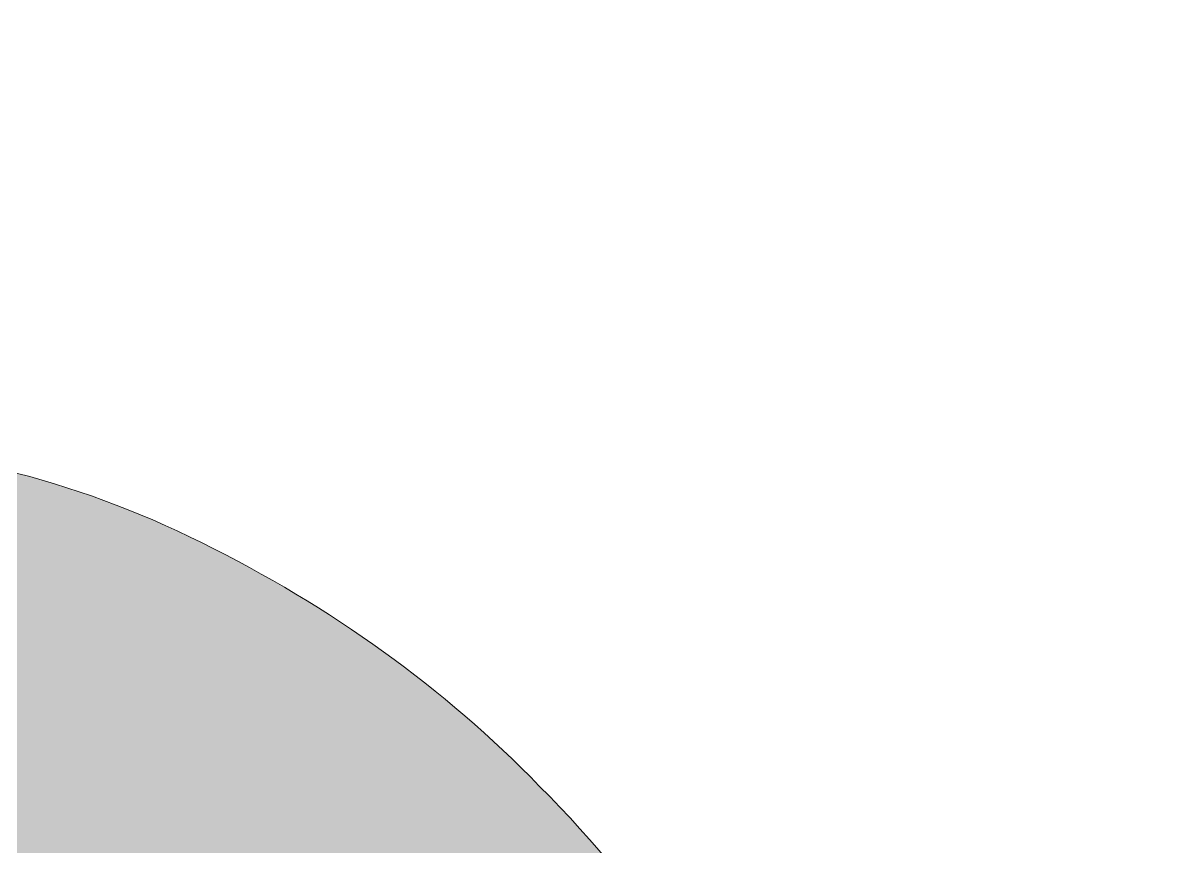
# Model space of a CAD drawing. Header units: millimetres. Extents: x 27 to 196, y -118 to -21.
# Drawn here: x 163.5 to 195.81, y -44.16 to -21.11 of the extents above; entities that cross this region are included whole.
import ezdxf

# ---------------------------------------------------------------- set-up
doc = ezdxf.new("R2010")
doc.units = ezdxf.units.MM
doc.header["$MEASUREMENT"] = 0
doc.layers.add('Layer 1', color=7, linetype='Continuous')

msp = doc.modelspace()

# ---------------------------------------------------------------- hatches: boundary and pattern name
at = {"layer": 'Layer 1'}
h = msp.add_hatch(color=2, dxfattribs=at)
h.dxf.hatch_style = 2
edge = h.paths.add_edge_path()
edge.add_spline(control_points=[(177.252, -88.497), (180.383, -85.287), (182.791, -81.667), (184.475, -77.633), (186.158, -73.601), (187.04, -69.511), (187.118, -65.36), (187.195, -61.211), (186.473, -57.139), (184.946, -53.146), (183.419, -49.152), (181.088, -45.59), (177.957, -42.458), (175.295, -39.718), (172.144, -37.448), (168.502, -35.646), (164.862, -33.846), (161.162, -32.945), (157.405, -32.945), (157.405, -32.945), (156.589, -32.945), (156.589, -32.945), (155.913, -32.496), (155.121, -32.21), (154.269, -32.145), (155.774, -31.03), (156.754, -29.246), (156.754, -27.23), (156.754, -23.849), (154.013, -21.109), (150.633, -21.109), (147.252, -21.109), (144.512, -23.849), (144.512, -27.23), (144.512, -29.246), (145.492, -31.03), (146.997, -32.145), (146.145, -32.21), (145.352, -32.496), (144.676, -32.945), (144.676, -32.945), (125.106, -32.945), (125.106, -32.945), (125.106, -32.945), (125.106, -118.094), (125.106, -118.094), (125.106, -118.094), (149.77, -118.094), (149.77, -118.094), (149.77, -118.094), (149.77, -99.772), (149.77, -99.772), (149.77, -99.225), (149.77, -98.559), (149.77, -97.776), (149.77, -96.994), (149.906, -96.406), (150.181, -96.014), (150.455, -95.622), (150.945, -95.584), (151.65, -95.896), (152.354, -96.21), (153.429, -97.149), (154.879, -98.715), (156.327, -100.282), (158.206, -102.611), (160.517, -105.704), (162.825, -108.797), (165.743, -112.926), (169.267, -118.094), (169.267, -118.094), (195.809, -118.094), (195.809, -118.094), (195.809, -118.094), (177.252, -88.497), (177.252, -88.497)], knot_values=[0, 0, 0, 0, 1, 1, 1, 2, 2, 2, 3, 3, 3, 4, 4, 4, 5, 5, 5, 6, 6, 6, 7, 7, 7, 8, 8, 8, 9, 9, 9, 10, 10, 10, 11, 11, 11, 12, 12, 12, 13, 13, 13, 14, 14, 14, 15, 15, 15, 16, 16, 16, 17, 17, 17, 18, 18, 18, 19, 19, 19, 20, 20, 20, 21, 21, 21, 22, 22, 22, 23, 23, 23, 24, 24, 24, 25, 25, 25, 25], degree=3, periodic=1)
edge = h.paths.add_edge_path()
edge.add_spline(control_points=[(146.825, -27.23), (146.825, -25.13), (148.533, -23.422), (150.633, -23.422), (152.732, -23.422), (154.44, -25.13), (154.44, -27.23), (154.44, -29.329), (152.732, -31.037), (150.633, -31.037), (148.533, -31.037), (146.825, -29.329), (146.825, -27.23)], knot_values=[0, 0, 0, 0, 1, 1, 1, 2, 2, 2, 3, 3, 3, 4, 4, 4, 4], degree=3, periodic=1)
edge = h.paths.add_edge_path()
edge.add_spline(control_points=[(160.928, -70.117), (159.36, -71.722), (157.443, -72.524), (155.173, -72.524), (155.173, -72.524), (149.535, -72.524), (149.535, -72.524), (149.535, -72.524), (149.535, -56.199), (149.535, -56.199), (149.535, -56.199), (155.173, -56.199), (155.173, -56.199), (157.443, -56.199), (159.36, -56.983), (160.928, -58.548), (162.493, -60.115), (163.277, -62.033), (163.277, -64.303), (163.277, -66.575), (162.493, -68.513), (160.928, -70.117)], knot_values=[0, 0, 0, 0, 1, 1, 1, 2, 2, 2, 3, 3, 3, 4, 4, 4, 5, 5, 5, 6, 6, 6, 7, 7, 7, 7], degree=3, periodic=1)

# ---------------------------------------------------------------- linework, layer by layer
at = {"layer": 'Layer 1', "lineweight": 0}
msp.add_open_spline([(177.252, -88.497), (180.383, -85.287), (182.791, -81.667), (184.475, -77.633), (186.158, -73.601), (187.04, -69.511), (187.118, -65.36), (187.195, -61.211), (186.473, -57.139), (184.946, -53.146), (183.419, -49.152), (181.088, -45.59), (177.957, -42.458), (175.295, -39.718), (172.144, -37.448), (168.502, -35.646), (164.862, -33.846), (161.162, -32.945), (157.405, -32.945), (157.405, -32.945), (156.589, -32.945), (156.589, -32.945), (155.913, -32.496), (155.121, -32.21), (154.269, -32.145), (155.774, -31.03), (156.754, -29.246), (156.754, -27.23), (156.754, -23.849), (154.013, -21.109), (150.633, -21.109), (147.252, -21.109), (144.512, -23.849), (144.512, -27.23), (144.512, -29.246), (145.492, -31.03), (146.997, -32.145), (146.145, -32.21), (145.352, -32.496), (144.676, -32.945), (144.676, -32.945), (125.106, -32.945), (125.106, -32.945), (125.106, -32.945), (125.106, -118.094), (125.106, -118.094), (125.106, -118.094), (149.77, -118.094), (149.77, -118.094), (149.77, -118.094), (149.77, -99.772), (149.77, -99.772), (149.77, -99.225), (149.77, -98.559), (149.77, -97.776), (149.77, -96.994), (149.906, -96.406), (150.181, -96.014), (150.455, -95.622), (150.945, -95.584), (151.65, -95.896), (152.354, -96.21), (153.429, -97.149), (154.879, -98.715), (156.327, -100.282), (158.206, -102.611), (160.517, -105.704), (162.825, -108.797), (165.743, -112.926), (169.267, -118.094), (169.267, -118.094), (195.809, -118.094), (195.809, -118.094), (195.809, -118.094), (177.252, -88.497), (177.252, -88.497)], degree=3, knots=[0, 0, 0, 0, 1, 1, 1, 2, 2, 2, 3, 3, 3, 4, 4, 4, 5, 5, 5, 6, 6, 6, 7, 7, 7, 8, 8, 8, 9, 9, 9, 10, 10, 10, 11, 11, 11, 12, 12, 12, 13, 13, 13, 14, 14, 14, 15, 15, 15, 16, 16, 16, 17, 17, 17, 18, 18, 18, 19, 19, 19, 20, 20, 20, 21, 21, 21, 22, 22, 22, 23, 23, 23, 24, 24, 24, 25, 25, 25, 25], dxfattribs=at)

doc.saveas('drawing.dxf')
